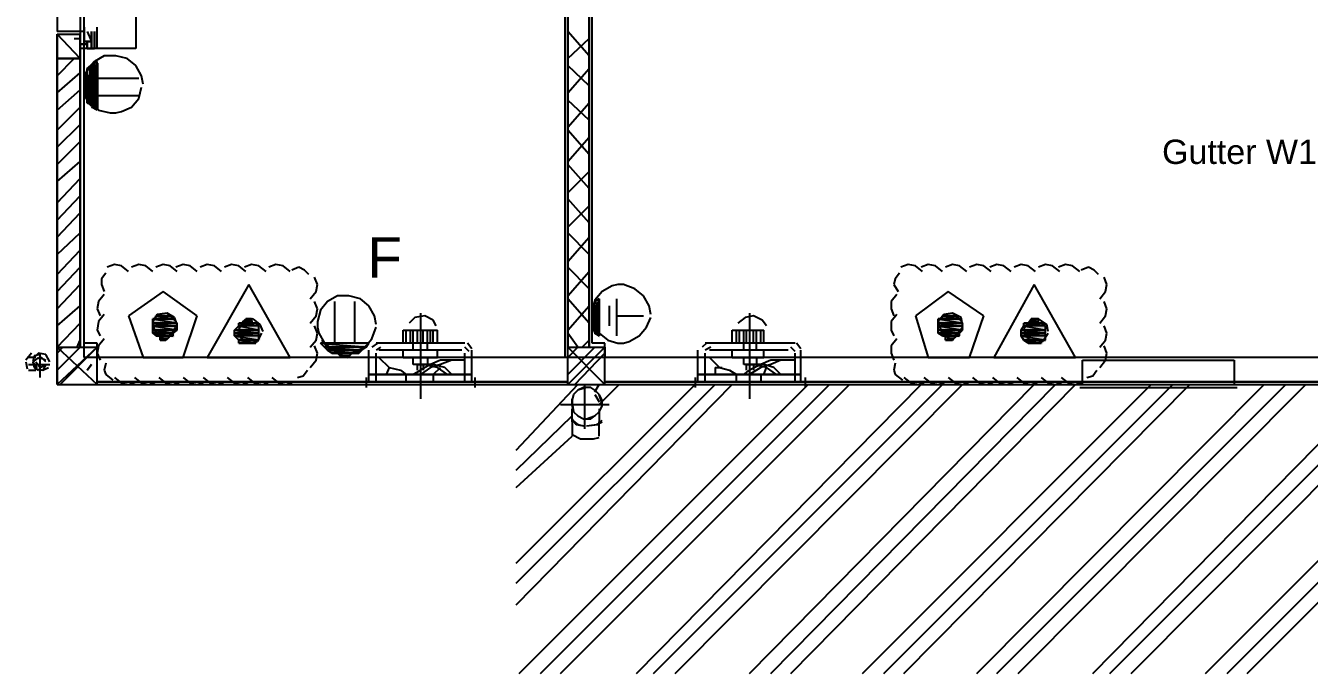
# Model space of a CAD drawing. Header units: millimetres. Extents: x 5 to 415, y 48 to 251.
# Drawn here: x 19.09 to 34.92, y 58.42 to 66.41 of the extents above; entities that cross this region are included whole.
import ezdxf

# ---------------------------------------------------------------- set-up
doc = ezdxf.new("R2010")
doc.units = ezdxf.units.MM
for name, color, linetype in [('H', 7, 'Continuous'), ('P', 7, 'Continuous'), ('T', 7, 'Continuous')]:
    doc.layers.add(name, color=color, linetype=linetype)

msp = doc.modelspace()

# ---------------------------------------------------------------- hatches: boundary and pattern name
at = {"layer": 'H', "linetype": 'Continuous'}
for points in [[(19.861, 65.881), (19.897, 65.917), (19.985, 65.917), (19.985, 65.881), (19.861, 65.881)], [(19.861, 65.793), (19.861, 65.881), (19.985, 65.881), (19.985, 65.793), (19.861, 65.793)], [(19.897, 65.917), (19.985, 65.952), (19.985, 65.917), (19.897, 65.917)], [(19.808, 65.74), (19.861, 65.793), (19.985, 65.793), (19.985, 65.74), (19.808, 65.74)], [(19.808, 65.652), (19.808, 65.74), (19.985, 65.74), (19.985, 65.652), (19.808, 65.652)], [(19.808, 65.617), (19.808, 65.652), (19.985, 65.652), (19.985, 65.617), (19.808, 65.617)], [(19.808, 65.528), (19.808, 65.617), (19.985, 65.617), (19.985, 65.528), (19.808, 65.528)], [(19.861, 65.493), (19.808, 65.528), (19.985, 65.528), (19.985, 65.493), (19.861, 65.493)], [(19.861, 65.44), (19.861, 65.493), (19.985, 65.493), (19.985, 65.44), (19.861, 65.44)], [(19.985, 65.37), (19.897, 65.405), (19.861, 65.44), (19.985, 65.405), (19.985, 65.37)], [(19.985, 65.405), (19.861, 65.44), (19.985, 65.44), (19.985, 65.405)], [(26.123, 62.988), (26.158, 63.041), (26.158, 62.988), (26.123, 62.988)], [(26.07, 62.918), (26.123, 62.988), (26.158, 62.988), (26.158, 62.918), (26.07, 62.918)], [(26.07, 62.865), (26.07, 62.918), (26.158, 62.918), (26.158, 62.865), (26.07, 62.865)], [(26.07, 62.83), (26.07, 62.865), (26.158, 62.865), (26.158, 62.83), (26.07, 62.83)], [(20.655, 62.742), (20.655, 62.777), (20.92, 62.777), (20.955, 62.742), (20.655, 62.742)], [(20.655, 62.706), (20.655, 62.742), (20.955, 62.742), (20.955, 62.706), (20.655, 62.706)], [(20.655, 62.653), (20.655, 62.706), (20.955, 62.706), (20.955, 62.653), (20.655, 62.653)], [(20.708, 62.777), (20.708, 62.83), (20.867, 62.83), (20.92, 62.777), (20.708, 62.777)], [(21.678, 62.653), (21.713, 62.706), (21.978, 62.706), (21.978, 62.653), (21.678, 62.653)], [(21.713, 62.706), (21.713, 62.742), (21.925, 62.742), (21.978, 62.706), (21.713, 62.706)], [(21.766, 62.742), (21.802, 62.777), (21.89, 62.777), (21.89, 62.742), (21.766, 62.742)], [(26.07, 62.742), (26.07, 62.83), (26.158, 62.83), (26.158, 62.742), (26.07, 62.742)], [(26.07, 62.706), (26.07, 62.742), (26.158, 62.742), (26.158, 62.706), (26.07, 62.706)], [(26.158, 62.565), (26.123, 62.618), (26.07, 62.706), (26.158, 62.618), (26.158, 62.565)], [(26.158, 62.618), (26.07, 62.706), (26.158, 62.706), (26.158, 62.618)], [(30.357, 62.742), (30.357, 62.777), (30.603, 62.777), (30.656, 62.742), (30.357, 62.742)], [(30.357, 62.706), (30.357, 62.742), (30.656, 62.742), (30.656, 62.706), (30.357, 62.706)], [(30.357, 62.653), (30.357, 62.706), (30.656, 62.706), (30.656, 62.653), (30.357, 62.653)], [(30.392, 62.777), (30.392, 62.83), (30.568, 62.83), (30.603, 62.777), (30.392, 62.777)], [(31.362, 62.653), (31.415, 62.706), (31.662, 62.706), (31.662, 62.653), (31.362, 62.653)], [(31.415, 62.706), (31.415, 62.742), (31.627, 62.742), (31.662, 62.706), (31.415, 62.706)], [(31.45, 62.742), (31.503, 62.777), (31.574, 62.777), (31.574, 62.742), (31.45, 62.742)], [(20.655, 62.618), (20.655, 62.653), (20.955, 62.653), (20.92, 62.618), (20.655, 62.618)], [(20.708, 62.565), (20.655, 62.618), (20.92, 62.618), (20.92, 62.565), (20.708, 62.565)], [(20.743, 62.53), (20.743, 62.565), (20.867, 62.565), (20.832, 62.53), (20.743, 62.53)], [(21.678, 62.618), (21.678, 62.653), (21.978, 62.653), (21.978, 62.618), (21.678, 62.618)], [(21.678, 62.565), (21.678, 62.618), (21.978, 62.618), (21.978, 62.565), (21.678, 62.565)], [(21.713, 62.53), (21.678, 62.565), (21.978, 62.565), (21.978, 62.53), (21.713, 62.53)], [(30.357, 62.618), (30.357, 62.653), (30.656, 62.653), (30.603, 62.618), (30.357, 62.618)], [(30.392, 62.565), (30.357, 62.618), (30.603, 62.618), (30.603, 62.565), (30.392, 62.565)], [(30.445, 62.53), (30.445, 62.565), (30.568, 62.565), (30.515, 62.53), (30.445, 62.53)], [(31.362, 62.618), (31.362, 62.653), (31.662, 62.653), (31.662, 62.618), (31.362, 62.618)], [(31.362, 62.565), (31.362, 62.618), (31.662, 62.618), (31.662, 62.565), (31.362, 62.565)], [(31.415, 62.53), (31.362, 62.565), (31.662, 62.565), (31.662, 62.53), (31.415, 62.53)], [(21.713, 62.477), (21.713, 62.53), (21.925, 62.53), (21.925, 62.477), (21.713, 62.477)], [(22.772, 62.442), (22.737, 62.477), (23.319, 62.477), (23.283, 62.442), (22.772, 62.442)], [(22.825, 62.406), (22.772, 62.442), (23.283, 62.442), (23.248, 62.406), (22.825, 62.406)], [(22.86, 62.353), (22.825, 62.406), (23.248, 62.406), (23.195, 62.353), (22.86, 62.353)], [(31.45, 62.477), (31.415, 62.53), (31.627, 62.53), (31.627, 62.477), (31.45, 62.477)], [(22.983, 62.318), (22.948, 62.353), (23.107, 62.353), (23.072, 62.318), (22.983, 62.318)]]:
    msp.add_hatch(color=256, dxfattribs=at).paths.add_polyline_path(points)

# ---------------------------------------------------------------- linework, layer by layer
at = {"layer": 'P'}
for points in [[(19.808, 62.318), (19.808, 101.565)], [(25.735, 71.385), (25.735, 62.318)], [(25.77, 62.442), (25.77, 71.385)], [(26.035, 71.385), (26.035, 62.442)], [(26.07, 62.495), (26.07, 71.385)], [(19.756, 71.085), (19.756, 66.305)], [(19.808, 66.305), (19.808, 71.085)], [(19.473, 71.049), (19.473, 66.34)], [(20.443, 69.85), (20.443, 66.128)], [(25.77, 66.675), (25.77, 62.442)], [(26.035, 62.442), (26.035, 66.675)], [(19.808, 66.34), (19.473, 66.34)], [(19.808, 66.393), (19.808, 66.305)], [(19.844, 66.34), (19.897, 66.216)], [(19.897, 66.34), (19.897, 66.216)], [(19.897, 66.216), (19.897, 66.34)], [(19.932, 66.34), (19.932, 66.128)], [(19.932, 66.128), (19.932, 66.34)], [(19.967, 66.128), (19.967, 66.393)], [(19.967, 66.128), (19.967, 66.34)], [(26.035, 66.04), (25.77, 66.34)], [(19.756, 66.005), (19.473, 66.305)], [(19.473, 66.305), (19.756, 66.305)], [(19.473, 66.005), (19.473, 66.305)], [(19.473, 66.305), (19.756, 66.305)], [(19.473, 66.305), (19.473, 66.005)], [(19.473, 66.305), (19.473, 61.983)], [(19.473, 62.442), (19.473, 66.305)], [(19.685, 66.252), (19.756, 66.252)], [(19.756, 66.305), (19.756, 66.005)], [(19.756, 66.305), (19.756, 66.181)], [(19.756, 66.181), (19.756, 66.305)], [(19.756, 66.005), (19.756, 66.305)], [(19.756, 66.305), (19.756, 62.442)], [(19.844, 66.181), (19.756, 66.181)], [(19.756, 66.181), (19.844, 66.181)], [(19.844, 66.181), (19.756, 66.181)], [(19.756, 66.181), (19.844, 66.181)], [(19.808, 66.305), (19.808, 66.216)], [(19.808, 66.216), (19.808, 66.305)], [(19.808, 62.495), (19.808, 66.305)], [(19.808, 66.216), (19.897, 66.216)], [(19.897, 66.216), (19.808, 66.216)], [(19.844, 66.128), (19.844, 66.216)], [(19.844, 66.216), (19.844, 66.128)], [(19.897, 66.252), (19.897, 66.128)], [(19.897, 66.128), (19.897, 66.252)], [(25.77, 66.005), (26.035, 66.252)], [(20.443, 66.128), (19.756, 66.128)], [(19.844, 66.128), (19.932, 66.128)], [(19.932, 66.128), (19.844, 66.128)], [(20.055, 66.04), (19.932, 65.969)], [(20.055, 66.04), (19.932, 65.969)], [(20.126, 66.04), (20.055, 66.04)], [(20.126, 66.04), (20.055, 66.04)], [(20.197, 66.04), (20.126, 66.04)], [(20.197, 66.04), (20.126, 66.04)], [(20.338, 66.005), (20.197, 66.04)], [(20.338, 66.005), (20.197, 66.04)], [(19.756, 66.005), (19.473, 66.005)], [(19.473, 66.005), (19.756, 66.005)], [(19.473, 65.793), (19.685, 66.005)], [(19.756, 66.005), (19.473, 66.005)], [(19.473, 66.005), (19.473, 62.442)], [(19.756, 62.442), (19.756, 66.005)], [(19.844, 65.864), (19.808, 65.723)], [(19.844, 65.864), (19.808, 65.723)], [(19.861, 65.899), (19.826, 65.828)], [(19.932, 65.969), (19.844, 65.864)], [(19.932, 65.969), (19.844, 65.864)], [(19.844, 65.881), (19.897, 65.917)], [(19.967, 65.881), (19.844, 65.881)], [(19.967, 65.881), (19.844, 65.881)], [(19.844, 65.881), (19.967, 65.793)], [(19.844, 65.881), (19.967, 65.793)], [(19.844, 65.793), (19.844, 65.881)], [(19.967, 65.987), (19.861, 65.899)], [(19.967, 65.969), (19.897, 65.917)], [(19.897, 65.917), (19.967, 65.969)], [(19.967, 65.917), (19.897, 65.917)], [(19.897, 65.917), (19.967, 65.881)], [(19.897, 65.917), (19.967, 65.881)], [(19.967, 65.37), (19.967, 65.969)], [(19.967, 65.881), (19.967, 65.917)], [(19.967, 65.793), (19.967, 65.881)], [(20.443, 65.917), (20.338, 66.005)], [(20.443, 65.917), (20.338, 66.005)], [(20.514, 65.793), (20.443, 65.917)], [(20.514, 65.793), (20.443, 65.917)], [(26.035, 65.67), (25.77, 65.917)], [(25.77, 65.581), (26.035, 65.881)], [(19.473, 65.581), (19.756, 65.828)], [(19.826, 65.828), (19.808, 65.74)], [(19.808, 65.758), (19.844, 65.793)], [(19.967, 65.758), (19.808, 65.758)], [(19.967, 65.758), (19.808, 65.758)], [(19.808, 65.758), (19.967, 65.67)], [(19.808, 65.758), (19.967, 65.67)], [(19.808, 65.67), (19.808, 65.758)], [(19.808, 65.74), (19.808, 65.652)], [(19.808, 65.723), (19.808, 65.652)], [(19.808, 65.723), (19.808, 65.652)], [(19.967, 65.793), (19.844, 65.793)], [(19.967, 65.793), (19.844, 65.793)], [(19.844, 65.793), (19.967, 65.758)], [(19.844, 65.793), (19.967, 65.758)], [(19.967, 65.758), (19.967, 65.793)], [(20.479, 65.758), (19.967, 65.758)], [(19.967, 65.67), (19.967, 65.758)], [(20.532, 65.687), (20.514, 65.793)], [(20.532, 65.687), (20.514, 65.793)], [(19.473, 65.37), (19.756, 65.617)], [(19.967, 65.67), (19.808, 65.67)], [(19.967, 65.67), (19.808, 65.67)], [(19.808, 65.67), (19.967, 65.617)], [(19.808, 65.67), (19.967, 65.617)], [(19.808, 65.617), (19.808, 65.67)], [(19.808, 65.652), (19.826, 65.581)], [(19.808, 65.652), (19.826, 65.581)], [(19.808, 65.652), (19.826, 65.564)], [(19.967, 65.617), (19.808, 65.617)], [(19.967, 65.617), (19.808, 65.617)], [(19.808, 65.617), (19.967, 65.546)], [(19.808, 65.617), (19.967, 65.546)], [(19.808, 65.546), (19.808, 65.617)], [(19.967, 65.546), (19.808, 65.546)], [(19.967, 65.546), (19.808, 65.546)], [(19.808, 65.546), (19.967, 65.493)], [(19.808, 65.546), (19.967, 65.493)], [(19.844, 65.493), (19.808, 65.546)], [(19.826, 65.581), (19.879, 65.458)], [(19.826, 65.581), (19.879, 65.458)], [(19.826, 65.564), (19.861, 65.476)], [(19.967, 65.617), (19.967, 65.67)], [(19.967, 65.546), (19.967, 65.617)], [(20.479, 65.546), (19.967, 65.546)], [(19.967, 65.493), (19.967, 65.546)], [(20.479, 65.511), (20.514, 65.652)], [(20.479, 65.511), (20.514, 65.652)], [(19.473, 65.123), (19.756, 65.405)], [(19.967, 65.493), (19.844, 65.493)], [(19.967, 65.493), (19.844, 65.493)], [(19.844, 65.493), (19.967, 65.458)], [(19.844, 65.493), (19.967, 65.458)], [(19.844, 65.458), (19.844, 65.493)], [(19.967, 65.458), (19.844, 65.458)], [(19.844, 65.458), (19.967, 65.405)], [(19.967, 65.405), (19.844, 65.458)], [(19.844, 65.458), (19.967, 65.458)], [(19.967, 65.405), (19.844, 65.458)], [(19.861, 65.476), (19.932, 65.405)], [(19.879, 65.458), (19.985, 65.37)], [(19.879, 65.458), (19.985, 65.37)], [(19.897, 65.405), (19.967, 65.405)], [(19.967, 65.37), (19.897, 65.405)], [(19.967, 65.458), (19.967, 65.493)], [(19.967, 65.458), (19.967, 65.405)], [(19.967, 65.405), (19.967, 65.37)], [(20.267, 65.352), (20.391, 65.405)], [(20.267, 65.352), (20.391, 65.405)], [(20.391, 65.405), (20.479, 65.511)], [(20.391, 65.405), (20.479, 65.511)], [(26.035, 65.246), (25.77, 65.493)], [(25.77, 65.158), (26.035, 65.458)], [(19.985, 65.37), (20.126, 65.334)], [(19.985, 65.37), (20.126, 65.334)], [(20.126, 65.334), (20.197, 65.334)], [(20.126, 65.334), (20.197, 65.334)], [(20.197, 65.334), (20.267, 65.352)], [(20.197, 65.334), (20.267, 65.352)], [(19.473, 64.911), (19.756, 65.193)], [(26.035, 64.823), (25.77, 65.123)], [(19.473, 64.699), (19.756, 64.982)], [(25.77, 64.735), (26.035, 65.035)], [(19.473, 64.488), (19.756, 64.735)], [(26.035, 64.4), (25.77, 64.699)], [(25.77, 64.347), (26.035, 64.611)], [(19.473, 64.223), (19.756, 64.523)], [(19.473, 64.012), (19.756, 64.311)], [(26.035, 63.976), (25.77, 64.276)], [(25.77, 63.923), (26.035, 64.188)], [(19.473, 63.8), (19.756, 64.1)], [(19.473, 63.588), (19.756, 63.853)], [(26.035, 63.588), (25.77, 63.853)], [(25.77, 63.5), (26.035, 63.8)], [(19.473, 63.341), (19.756, 63.641)], [(19.473, 63.13), (19.756, 63.429)], [(20.073, 63.359), (20.02, 63.288)], [(20.179, 63.465), (20.091, 63.429)], [(20.267, 63.447), (20.179, 63.465)], [(20.355, 63.377), (20.267, 63.447)], [(20.479, 63.465), (20.391, 63.429)], [(20.567, 63.447), (20.479, 63.465)], [(20.655, 63.377), (20.567, 63.447)], [(20.779, 63.465), (20.69, 63.429)], [(20.867, 63.447), (20.779, 63.465)], [(20.955, 63.377), (20.867, 63.447)], [(21.026, 63.465), (20.937, 63.429)], [(21.114, 63.447), (21.026, 63.465)], [(21.202, 63.377), (21.114, 63.447)], [(21.325, 63.465), (21.237, 63.429)], [(21.414, 63.447), (21.325, 63.465)], [(21.502, 63.377), (21.414, 63.447)], [(21.625, 63.465), (21.537, 63.429)], [(21.713, 63.447), (21.625, 63.465)], [(21.802, 63.377), (21.713, 63.447)], [(21.872, 63.465), (21.784, 63.429)], [(21.96, 63.447), (21.872, 63.465)], [(22.049, 63.377), (21.96, 63.447)], [(22.172, 63.465), (22.084, 63.429)], [(22.26, 63.447), (22.172, 63.465)], [(22.348, 63.377), (22.26, 63.447)], [(22.454, 63.429), (22.366, 63.394)], [(22.525, 63.394), (22.454, 63.429)], [(22.578, 63.341), (22.525, 63.394)], [(26.035, 63.165), (25.77, 63.429)], [(25.77, 63.077), (26.035, 63.377)], [(29.863, 63.359), (29.81, 63.288)], [(29.968, 63.465), (29.88, 63.429)], [(30.057, 63.447), (29.968, 63.465)], [(30.145, 63.377), (30.057, 63.447)], [(30.215, 63.465), (30.127, 63.429)], [(30.304, 63.447), (30.215, 63.465)], [(30.392, 63.377), (30.304, 63.447)], [(30.515, 63.465), (30.427, 63.429)], [(30.603, 63.447), (30.515, 63.465)], [(30.692, 63.377), (30.603, 63.447)], [(30.815, 63.465), (30.727, 63.429)], [(30.903, 63.447), (30.815, 63.465)], [(30.992, 63.377), (30.903, 63.447)], [(31.062, 63.465), (30.974, 63.429)], [(31.15, 63.447), (31.062, 63.465)], [(31.238, 63.377), (31.15, 63.447)], [(31.362, 63.465), (31.274, 63.429)], [(31.45, 63.447), (31.362, 63.465)], [(31.538, 63.377), (31.45, 63.447)], [(31.662, 63.465), (31.574, 63.429)], [(31.75, 63.447), (31.662, 63.465)], [(31.838, 63.377), (31.75, 63.447)], [(31.909, 63.465), (31.821, 63.429)], [(31.997, 63.447), (31.909, 63.465)], [(32.085, 63.377), (31.997, 63.447)], [(32.191, 63.429), (32.103, 63.394)], [(32.262, 63.394), (32.191, 63.429)], [(32.314, 63.341), (32.262, 63.394)], [(19.473, 62.918), (19.756, 63.218)], [(20.02, 63.288), (20.02, 63.218)], [(20.02, 63.218), (20.055, 63.13)], [(21.837, 63.218), (21.325, 62.318)], [(22.348, 62.318), (21.837, 63.218)], [(22.684, 63.218), (22.648, 63.306)], [(22.666, 63.13), (22.684, 63.218)], [(26.317, 63.2), (26.194, 63.13)], [(26.388, 63.218), (26.317, 63.2)], [(26.458, 63.218), (26.388, 63.218)], [(26.599, 63.165), (26.458, 63.218)], [(29.81, 63.288), (29.792, 63.218)], [(29.792, 63.218), (29.845, 63.13)], [(31.521, 63.218), (31.027, 62.318)], [(32.032, 62.318), (31.521, 63.218)], [(32.42, 63.218), (32.385, 63.306)], [(32.403, 63.13), (32.42, 63.218)], [(20.055, 63.094), (19.985, 63.006)], [(20.779, 63.13), (20.355, 62.83)], [(21.202, 62.83), (20.779, 63.13)], [(22.595, 63.041), (22.666, 63.13)], [(22.931, 63.077), (22.807, 63.006)], [(22.931, 63.077), (22.807, 63.006)], [(23.001, 63.077), (22.931, 63.077)], [(23.001, 63.077), (22.931, 63.077)], [(23.072, 63.077), (23.001, 63.077)], [(23.072, 63.077), (23.001, 63.077)], [(23.213, 63.041), (23.072, 63.077)], [(23.213, 63.041), (23.072, 63.077)], [(23.319, 62.953), (23.213, 63.041)], [(23.319, 62.953), (23.213, 63.041)], [(26.035, 62.742), (25.77, 63.041)], [(26.106, 63.024), (26.07, 62.883)], [(26.194, 63.13), (26.106, 63.024)], [(26.158, 63.041), (26.106, 63.006)], [(26.106, 63.006), (26.158, 63.041)], [(26.158, 63.041), (26.158, 62.583)], [(26.37, 63.041), (26.37, 62.583)], [(26.705, 63.077), (26.599, 63.165)], [(26.776, 62.953), (26.705, 63.077)], [(29.827, 63.094), (29.757, 63.006)], [(30.462, 63.13), (30.057, 62.83)], [(30.903, 62.83), (30.462, 63.13)], [(32.332, 63.041), (32.403, 63.13)], [(19.473, 62.706), (19.756, 62.953)], [(19.985, 63.006), (19.967, 62.918)], [(19.967, 62.918), (20.003, 62.83)], [(20.832, 62.865), (20.708, 62.847)], [(20.92, 62.812), (20.832, 62.865)], [(22.684, 62.918), (22.648, 63.006)], [(22.666, 62.83), (22.684, 62.918)], [(22.719, 62.9), (22.684, 62.759)], [(22.719, 62.9), (22.684, 62.759)], [(22.807, 63.006), (22.719, 62.9)], [(22.807, 63.006), (22.719, 62.9)], [(22.895, 63.006), (22.895, 62.495)], [(23.142, 63.006), (23.142, 62.495)], [(23.389, 62.83), (23.319, 62.953)], [(23.389, 62.83), (23.319, 62.953)], [(23.954, 62.865), (23.954, 61.807)], [(25.77, 62.653), (26.035, 62.953)], [(26.07, 62.918), (26.106, 63.006)], [(26.158, 62.918), (26.07, 62.918)], [(26.158, 62.918), (26.07, 62.918)], [(26.07, 62.918), (26.158, 62.865)], [(26.07, 62.918), (26.158, 62.865)], [(26.07, 62.865), (26.07, 62.918)], [(26.07, 62.883), (26.07, 62.812)], [(26.158, 62.865), (26.07, 62.865)], [(26.158, 62.865), (26.07, 62.865)], [(26.07, 62.865), (26.158, 62.83)], [(26.07, 62.865), (26.158, 62.83)], [(26.07, 62.83), (26.07, 62.865)], [(26.106, 63.006), (26.158, 62.918)], [(26.158, 63.006), (26.158, 62.918)], [(26.158, 62.918), (26.158, 63.006)], [(26.158, 62.865), (26.158, 62.918)], [(26.158, 62.83), (26.158, 62.865)], [(26.282, 62.953), (26.282, 62.706)], [(26.793, 62.847), (26.776, 62.953)], [(28.011, 62.865), (28.011, 61.807)], [(29.757, 63.006), (29.757, 62.918)], [(29.757, 62.918), (29.792, 62.83)], [(30.515, 62.865), (30.409, 62.847)], [(30.621, 62.812), (30.515, 62.865)], [(32.42, 62.918), (32.385, 63.006)], [(32.403, 62.83), (32.42, 62.918)], [(19.473, 62.442), (19.756, 62.742)], [(19.985, 62.759), (19.967, 62.653)], [(20.055, 62.847), (19.985, 62.759)], [(20.355, 62.83), (20.532, 62.318)], [(20.708, 62.847), (20.655, 62.759)], [(20.69, 62.794), (20.655, 62.794)], [(20.655, 62.794), (20.902, 62.794)], [(20.902, 62.794), (20.655, 62.794)], [(20.655, 62.794), (20.955, 62.742)], [(20.655, 62.794), (20.955, 62.742)], [(20.655, 62.742), (20.655, 62.794)], [(20.655, 62.759), (20.673, 62.636)], [(20.955, 62.742), (20.655, 62.742)], [(20.955, 62.742), (20.655, 62.742)], [(20.655, 62.742), (20.955, 62.706)], [(20.655, 62.742), (20.955, 62.706)], [(20.655, 62.706), (20.655, 62.742)], [(20.955, 62.706), (20.655, 62.706)], [(20.955, 62.706), (20.655, 62.706)], [(20.655, 62.706), (20.955, 62.706)], [(20.655, 62.706), (20.955, 62.706)], [(20.955, 62.706), (20.655, 62.706)], [(20.955, 62.706), (20.655, 62.706)], [(20.655, 62.706), (20.955, 62.653)], [(20.655, 62.706), (20.955, 62.653)], [(20.655, 62.653), (20.655, 62.706)], [(20.867, 62.83), (20.69, 62.83)], [(20.69, 62.83), (20.743, 62.83)], [(20.867, 62.83), (20.69, 62.83)], [(20.69, 62.83), (20.902, 62.794)], [(20.69, 62.83), (20.902, 62.794)], [(20.69, 62.794), (20.69, 62.83)], [(20.902, 62.794), (20.69, 62.794)], [(20.902, 62.794), (20.69, 62.794)], [(20.69, 62.794), (20.902, 62.794)], [(20.902, 62.794), (20.69, 62.794)], [(20.779, 62.83), (20.743, 62.83)], [(20.743, 62.83), (20.779, 62.83)], [(20.867, 62.83), (20.743, 62.83)], [(20.743, 62.83), (20.867, 62.83)], [(20.867, 62.83), (20.743, 62.83)], [(20.743, 62.83), (20.814, 62.83)], [(20.867, 62.83), (20.743, 62.83)], [(20.743, 62.83), (20.867, 62.83)], [(20.743, 62.83), (20.867, 62.83)], [(20.814, 62.83), (20.814, 62.83)], [(20.814, 62.83), (20.814, 62.83)], [(20.814, 62.83), (20.867, 62.83)], [(20.867, 62.83), (20.867, 62.83)], [(20.902, 62.794), (20.867, 62.83)], [(20.902, 62.794), (20.902, 62.794)], [(20.955, 62.742), (20.902, 62.794)], [(20.955, 62.724), (20.92, 62.812)], [(20.955, 62.706), (20.955, 62.742)], [(20.955, 62.706), (20.955, 62.706)], [(20.955, 62.706), (20.955, 62.706)], [(20.955, 62.653), (20.955, 62.706)], [(21.026, 62.318), (21.202, 62.83)], [(21.661, 62.653), (21.713, 62.706)], [(21.766, 62.759), (21.713, 62.671)], [(21.925, 62.742), (21.713, 62.742)], [(21.713, 62.742), (21.749, 62.742)], [(21.925, 62.742), (21.713, 62.742)], [(21.713, 62.742), (21.925, 62.742)], [(21.713, 62.742), (21.925, 62.742)], [(21.925, 62.742), (21.713, 62.742)], [(21.925, 62.742), (21.713, 62.742)], [(21.713, 62.742), (21.96, 62.706)], [(21.713, 62.742), (21.96, 62.706)], [(21.713, 62.706), (21.713, 62.742)], [(21.96, 62.706), (21.713, 62.706)], [(21.96, 62.706), (21.713, 62.706)], [(21.713, 62.706), (21.96, 62.653)], [(21.713, 62.706), (21.96, 62.653)], [(21.749, 62.742), (21.802, 62.794)], [(21.872, 62.742), (21.749, 62.742)], [(21.872, 62.742), (21.749, 62.742)], [(21.749, 62.742), (21.925, 62.742)], [(21.749, 62.742), (21.925, 62.742)], [(21.89, 62.794), (21.766, 62.759)], [(21.872, 62.794), (21.802, 62.794)], [(21.802, 62.794), (21.872, 62.794)], [(21.872, 62.794), (21.802, 62.794)], [(21.802, 62.794), (21.837, 62.794)], [(21.872, 62.794), (21.802, 62.794)], [(21.802, 62.794), (21.872, 62.742)], [(21.802, 62.794), (21.872, 62.742)], [(21.837, 62.794), (21.872, 62.794)], [(21.872, 62.742), (21.872, 62.794)], [(21.925, 62.742), (21.872, 62.742)], [(21.978, 62.724), (21.89, 62.794)], [(21.925, 62.742), (21.925, 62.742)], [(21.925, 62.742), (21.925, 62.742)], [(21.96, 62.706), (21.925, 62.742)], [(21.96, 62.653), (21.96, 62.706)], [(22.013, 62.636), (21.978, 62.724)], [(22.595, 62.742), (22.666, 62.83)], [(22.684, 62.618), (22.648, 62.706)], [(22.684, 62.759), (22.684, 62.689)], [(22.684, 62.759), (22.684, 62.689)], [(23.407, 62.724), (23.389, 62.83)], [(23.407, 62.724), (23.389, 62.83)], [(23.883, 62.812), (23.813, 62.742)], [(24.007, 62.83), (23.883, 62.812)], [(24.112, 62.777), (24.007, 62.83)], [(24.148, 62.706), (24.112, 62.777)], [(26.158, 62.83), (26.07, 62.83)], [(26.158, 62.83), (26.07, 62.83)], [(26.07, 62.83), (26.158, 62.742)], [(26.07, 62.83), (26.158, 62.742)], [(26.07, 62.742), (26.07, 62.83)], [(26.07, 62.812), (26.088, 62.742)], [(26.158, 62.742), (26.07, 62.742)], [(26.158, 62.742), (26.07, 62.742)], [(26.07, 62.742), (26.158, 62.706)], [(26.07, 62.742), (26.158, 62.706)], [(26.07, 62.706), (26.07, 62.742)], [(26.158, 62.706), (26.07, 62.706)], [(26.07, 62.706), (26.106, 62.618)], [(26.158, 62.618), (26.07, 62.706)], [(26.07, 62.706), (26.158, 62.706)], [(26.158, 62.618), (26.07, 62.706)], [(26.088, 62.742), (26.158, 62.618)], [(26.158, 62.742), (26.158, 62.83)], [(26.158, 62.706), (26.158, 62.742)], [(26.158, 62.706), (26.158, 62.618)], [(26.37, 62.83), (26.705, 62.83)], [(26.741, 62.689), (26.793, 62.812)], [(27.958, 62.812), (27.869, 62.742)], [(28.063, 62.83), (27.958, 62.812)], [(28.169, 62.777), (28.063, 62.83)], [(28.222, 62.706), (28.169, 62.777)], [(29.827, 62.847), (29.757, 62.759)], [(29.757, 62.759), (29.757, 62.653)], [(30.057, 62.83), (30.215, 62.318)], [(30.409, 62.847), (30.339, 62.759)], [(30.392, 62.794), (30.339, 62.794)], [(30.339, 62.794), (30.603, 62.794)], [(30.603, 62.794), (30.339, 62.794)], [(30.339, 62.794), (30.639, 62.742)], [(30.339, 62.794), (30.639, 62.742)], [(30.339, 62.742), (30.339, 62.794)], [(30.339, 62.759), (30.374, 62.636)], [(30.639, 62.742), (30.339, 62.742)], [(30.639, 62.742), (30.339, 62.742)], [(30.339, 62.742), (30.639, 62.706)], [(30.339, 62.742), (30.639, 62.706)], [(30.339, 62.706), (30.339, 62.742)], [(30.639, 62.706), (30.339, 62.706)], [(30.639, 62.706), (30.339, 62.706)], [(30.339, 62.706), (30.639, 62.706)], [(30.339, 62.706), (30.639, 62.706)], [(30.639, 62.706), (30.339, 62.706)], [(30.639, 62.706), (30.339, 62.706)], [(30.339, 62.706), (30.639, 62.653)], [(30.339, 62.706), (30.639, 62.653)], [(30.339, 62.653), (30.339, 62.706)], [(30.551, 62.83), (30.392, 62.83)], [(30.392, 62.83), (30.427, 62.83)], [(30.551, 62.83), (30.392, 62.83)], [(30.392, 62.83), (30.603, 62.794)], [(30.392, 62.83), (30.603, 62.794)], [(30.392, 62.794), (30.392, 62.83)], [(30.603, 62.794), (30.392, 62.794)], [(30.603, 62.794), (30.392, 62.794)], [(30.392, 62.794), (30.603, 62.794)], [(30.603, 62.794), (30.392, 62.794)], [(30.462, 62.83), (30.427, 62.83)], [(30.427, 62.83), (30.462, 62.83)], [(30.551, 62.83), (30.427, 62.83)], [(30.427, 62.83), (30.551, 62.83)], [(30.551, 62.83), (30.427, 62.83)], [(30.427, 62.83), (30.515, 62.83)], [(30.551, 62.83), (30.427, 62.83)], [(30.427, 62.83), (30.551, 62.83)], [(30.427, 62.83), (30.551, 62.83)], [(30.515, 62.83), (30.515, 62.83)], [(30.515, 62.83), (30.515, 62.83)], [(30.515, 62.83), (30.551, 62.83)], [(30.551, 62.83), (30.551, 62.83)], [(30.603, 62.794), (30.551, 62.83)], [(30.603, 62.794), (30.603, 62.794)], [(30.639, 62.742), (30.603, 62.794)], [(30.639, 62.724), (30.621, 62.812)], [(30.639, 62.706), (30.639, 62.742)], [(30.639, 62.706), (30.639, 62.706)], [(30.639, 62.706), (30.639, 62.706)], [(30.639, 62.653), (30.639, 62.706)], [(30.727, 62.318), (30.903, 62.83)], [(31.362, 62.653), (31.397, 62.706)], [(31.468, 62.759), (31.397, 62.671)], [(31.609, 62.742), (31.397, 62.742)], [(31.397, 62.742), (31.45, 62.742)], [(31.609, 62.742), (31.397, 62.742)], [(31.397, 62.742), (31.662, 62.706)], [(31.397, 62.742), (31.662, 62.706)], [(31.397, 62.706), (31.397, 62.742)], [(31.662, 62.706), (31.397, 62.706)], [(31.662, 62.706), (31.397, 62.706)], [(31.397, 62.706), (31.662, 62.653)], [(31.397, 62.706), (31.662, 62.653)], [(31.45, 62.742), (31.485, 62.794)], [(31.574, 62.742), (31.45, 62.742)], [(31.609, 62.742), (31.45, 62.742)], [(31.45, 62.742), (31.609, 62.742)], [(31.609, 62.742), (31.45, 62.742)], [(31.45, 62.742), (31.574, 62.742)], [(31.609, 62.742), (31.45, 62.742)], [(31.45, 62.742), (31.609, 62.742)], [(31.45, 62.742), (31.609, 62.742)], [(31.574, 62.794), (31.468, 62.759)], [(31.574, 62.794), (31.485, 62.794)], [(31.485, 62.794), (31.574, 62.794)], [(31.574, 62.794), (31.485, 62.794)], [(31.485, 62.794), (31.521, 62.794)], [(31.574, 62.794), (31.485, 62.794)], [(31.485, 62.794), (31.574, 62.742)], [(31.485, 62.794), (31.574, 62.742)], [(31.521, 62.794), (31.574, 62.794)], [(31.679, 62.724), (31.574, 62.794)], [(31.574, 62.742), (31.574, 62.794)], [(31.574, 62.742), (31.609, 62.742)], [(31.609, 62.742), (31.609, 62.742)], [(31.662, 62.706), (31.609, 62.742)], [(31.662, 62.653), (31.662, 62.706)], [(31.697, 62.636), (31.679, 62.724)], [(32.332, 62.742), (32.403, 62.83)], [(32.42, 62.618), (32.385, 62.706)], [(19.967, 62.653), (20.003, 62.583)], [(20.055, 62.548), (19.985, 62.459)], [(20.955, 62.653), (20.655, 62.653)], [(20.955, 62.653), (20.655, 62.653)], [(20.655, 62.653), (20.955, 62.653)], [(20.655, 62.653), (20.955, 62.653)], [(20.955, 62.653), (20.655, 62.653)], [(20.955, 62.653), (20.655, 62.653)], [(20.655, 62.653), (20.902, 62.618)], [(20.655, 62.653), (20.902, 62.618)], [(20.655, 62.618), (20.655, 62.653)], [(20.902, 62.618), (20.655, 62.618)], [(20.902, 62.618), (20.655, 62.618)], [(20.655, 62.618), (20.902, 62.583)], [(20.655, 62.618), (20.902, 62.583)], [(20.69, 62.583), (20.655, 62.618)], [(20.673, 62.636), (20.761, 62.583)], [(20.902, 62.583), (20.69, 62.583)], [(20.867, 62.583), (20.69, 62.583)], [(20.69, 62.583), (20.867, 62.583)], [(20.867, 62.583), (20.69, 62.583)], [(20.69, 62.583), (20.902, 62.583)], [(20.867, 62.583), (20.69, 62.583)], [(20.69, 62.583), (20.867, 62.583)], [(20.69, 62.583), (20.867, 62.583)], [(20.743, 62.583), (20.69, 62.583)], [(20.867, 62.583), (20.743, 62.583)], [(20.867, 62.583), (20.743, 62.583)], [(20.743, 62.583), (20.814, 62.53)], [(20.743, 62.583), (20.814, 62.53)], [(20.743, 62.53), (20.743, 62.583)], [(20.761, 62.583), (20.884, 62.6)], [(20.814, 62.53), (20.867, 62.583)], [(20.902, 62.583), (20.867, 62.583)], [(20.867, 62.583), (20.867, 62.583)], [(20.884, 62.6), (20.937, 62.689)], [(20.902, 62.618), (20.955, 62.653)], [(20.902, 62.583), (20.902, 62.618)], [(20.955, 62.653), (20.955, 62.653)], [(20.955, 62.653), (20.955, 62.653)], [(21.96, 62.653), (21.661, 62.653)], [(21.96, 62.653), (21.661, 62.653)], [(21.661, 62.653), (21.96, 62.653)], [(21.661, 62.653), (21.96, 62.653)], [(21.96, 62.653), (21.661, 62.653)], [(21.96, 62.653), (21.661, 62.653)], [(21.661, 62.653), (21.96, 62.618)], [(21.661, 62.653), (21.96, 62.618)], [(21.661, 62.618), (21.661, 62.653)], [(21.96, 62.618), (21.661, 62.618)], [(21.96, 62.618), (21.661, 62.618)], [(21.661, 62.618), (21.96, 62.618)], [(21.661, 62.618), (21.96, 62.618)], [(21.96, 62.618), (21.661, 62.618)], [(21.96, 62.618), (21.661, 62.618)], [(21.661, 62.618), (21.96, 62.583)], [(21.661, 62.618), (21.96, 62.583)], [(21.661, 62.583), (21.661, 62.618)], [(21.96, 62.583), (21.661, 62.583)], [(21.96, 62.583), (21.661, 62.583)], [(21.661, 62.583), (21.96, 62.53)], [(21.661, 62.583), (21.96, 62.53)], [(21.713, 62.53), (21.661, 62.583)], [(21.713, 62.671), (21.731, 62.565)], [(21.731, 62.565), (21.819, 62.495)], [(21.943, 62.512), (21.996, 62.618)], [(21.96, 62.653), (21.96, 62.653)], [(21.96, 62.653), (21.96, 62.653)], [(21.96, 62.618), (21.96, 62.653)], [(21.96, 62.618), (21.96, 62.618)], [(21.96, 62.618), (21.96, 62.618)], [(21.96, 62.583), (21.96, 62.618)], [(21.96, 62.53), (21.96, 62.583)], [(22.666, 62.53), (22.684, 62.618)], [(22.684, 62.689), (22.701, 62.618)], [(22.684, 62.689), (22.701, 62.618)], [(22.701, 62.618), (22.772, 62.495)], [(22.701, 62.618), (22.772, 62.495)], [(23.266, 62.442), (23.354, 62.548)], [(23.266, 62.442), (23.354, 62.548)], [(23.354, 62.548), (23.407, 62.689)], [(23.354, 62.548), (23.407, 62.689)], [(23.742, 62.495), (23.742, 62.653)], [(23.742, 62.653), (24.165, 62.653)], [(23.777, 62.495), (23.777, 62.653)], [(23.83, 62.495), (23.83, 62.653)], [(23.865, 62.495), (23.865, 62.653)], [(23.918, 62.495), (23.918, 62.653)], [(23.989, 62.495), (23.989, 62.653)], [(24.042, 62.495), (24.042, 62.653)], [(24.077, 62.495), (24.077, 62.653)], [(24.112, 62.495), (24.112, 62.653)], [(24.165, 62.495), (24.165, 62.653)], [(25.894, 62.442), (25.77, 62.618)], [(26.106, 62.618), (26.158, 62.618)], [(26.106, 62.618), (26.158, 62.583)], [(26.158, 62.583), (26.106, 62.618)], [(26.158, 62.618), (26.264, 62.53)], [(26.529, 62.512), (26.652, 62.583)], [(26.652, 62.583), (26.741, 62.689)], [(27.799, 62.495), (27.799, 62.653)], [(27.799, 62.653), (28.187, 62.653)], [(27.852, 62.495), (27.852, 62.653)], [(27.887, 62.495), (27.887, 62.653)], [(27.94, 62.495), (27.94, 62.653)], [(27.975, 62.495), (27.975, 62.653)], [(28.063, 62.495), (28.063, 62.653)], [(28.099, 62.495), (28.099, 62.653)], [(28.152, 62.495), (28.152, 62.653)], [(28.187, 62.495), (28.187, 62.653)], [(28.187, 62.495), (28.187, 62.653)], [(29.757, 62.653), (29.792, 62.583)], [(29.827, 62.548), (29.757, 62.459)], [(30.639, 62.653), (30.339, 62.653)], [(30.639, 62.653), (30.339, 62.653)], [(30.339, 62.653), (30.639, 62.653)], [(30.339, 62.653), (30.639, 62.653)], [(30.639, 62.653), (30.339, 62.653)], [(30.639, 62.653), (30.339, 62.653)], [(30.339, 62.653), (30.603, 62.618)], [(30.339, 62.653), (30.603, 62.618)], [(30.339, 62.618), (30.339, 62.653)], [(30.603, 62.618), (30.339, 62.618)], [(30.603, 62.618), (30.339, 62.618)], [(30.339, 62.618), (30.603, 62.583)], [(30.339, 62.618), (30.603, 62.583)], [(30.392, 62.583), (30.339, 62.618)], [(30.374, 62.636), (30.462, 62.583)], [(30.603, 62.583), (30.392, 62.583)], [(30.551, 62.583), (30.392, 62.583)], [(30.392, 62.583), (30.551, 62.583)], [(30.551, 62.583), (30.392, 62.583)], [(30.392, 62.583), (30.603, 62.583)], [(30.551, 62.583), (30.392, 62.583)], [(30.392, 62.583), (30.551, 62.583)], [(30.392, 62.583), (30.551, 62.583)], [(30.427, 62.583), (30.392, 62.583)], [(30.551, 62.583), (30.427, 62.583)], [(30.551, 62.583), (30.427, 62.583)], [(30.427, 62.583), (30.515, 62.53)], [(30.427, 62.583), (30.515, 62.53)], [(30.427, 62.53), (30.427, 62.583)], [(30.462, 62.583), (30.568, 62.6)], [(30.515, 62.53), (30.551, 62.583)], [(30.603, 62.583), (30.551, 62.583)], [(30.551, 62.583), (30.551, 62.583)], [(30.568, 62.6), (30.639, 62.689)], [(30.603, 62.618), (30.639, 62.653)], [(30.603, 62.583), (30.603, 62.618)], [(30.639, 62.653), (30.639, 62.653)], [(30.639, 62.653), (30.639, 62.653)], [(31.662, 62.653), (31.362, 62.653)], [(31.662, 62.653), (31.362, 62.653)], [(31.362, 62.653), (31.662, 62.653)], [(31.362, 62.653), (31.662, 62.653)], [(31.662, 62.653), (31.362, 62.653)], [(31.662, 62.653), (31.362, 62.653)], [(31.362, 62.653), (31.662, 62.618)], [(31.362, 62.653), (31.662, 62.618)], [(31.362, 62.618), (31.362, 62.653)], [(31.662, 62.618), (31.362, 62.618)], [(31.662, 62.618), (31.362, 62.618)], [(31.362, 62.618), (31.662, 62.618)], [(31.362, 62.618), (31.662, 62.618)], [(31.662, 62.618), (31.362, 62.618)], [(31.662, 62.618), (31.362, 62.618)], [(31.362, 62.618), (31.662, 62.583)], [(31.362, 62.618), (31.662, 62.583)], [(31.362, 62.583), (31.362, 62.618)], [(31.662, 62.583), (31.362, 62.583)], [(31.662, 62.583), (31.362, 62.583)], [(31.362, 62.583), (31.662, 62.53)], [(31.362, 62.583), (31.662, 62.53)], [(31.397, 62.53), (31.362, 62.583)], [(31.397, 62.671), (31.433, 62.565)], [(31.433, 62.565), (31.521, 62.495)], [(31.627, 62.512), (31.697, 62.618)], [(31.662, 62.653), (31.662, 62.653)], [(31.662, 62.653), (31.662, 62.653)], [(31.662, 62.618), (31.662, 62.653)], [(31.662, 62.618), (31.662, 62.618)], [(31.662, 62.618), (31.662, 62.618)], [(31.662, 62.583), (31.662, 62.618)], [(31.662, 62.53), (31.662, 62.583)], [(32.403, 62.53), (32.42, 62.618)], [(19.473, 62.371), (19.544, 62.442)], [(19.473, 62.159), (19.756, 62.442)], [(19.473, 62.442), (19.808, 62.442)], [(19.473, 61.983), (19.473, 62.442)], [(19.967, 62.442), (19.473, 61.983)], [(19.473, 62.442), (19.967, 61.983)], [(19.509, 61.983), (19.967, 62.442)], [(19.72, 62.442), (19.756, 62.53)], [(19.967, 62.495), (19.808, 62.495)], [(19.808, 62.442), (19.967, 62.442)], [(19.808, 62.442), (19.967, 62.442)], [(19.967, 62.318), (19.967, 62.495)], [(19.985, 62.459), (19.967, 62.371)], [(19.967, 62.442), (19.967, 62.318)], [(19.967, 62.442), (19.967, 62.318)], [(20.814, 62.53), (20.743, 62.53)], [(20.814, 62.53), (20.743, 62.53)], [(20.743, 62.53), (20.779, 62.53)], [(20.743, 62.53), (20.814, 62.53)], [(20.814, 62.53), (20.743, 62.53)], [(20.779, 62.53), (20.814, 62.53)], [(20.814, 62.53), (20.814, 62.53)], [(21.96, 62.53), (21.713, 62.53)], [(21.925, 62.53), (21.713, 62.53)], [(21.713, 62.53), (21.925, 62.53)], [(21.925, 62.53), (21.713, 62.53)], [(21.713, 62.53), (21.96, 62.53)], [(21.925, 62.53), (21.713, 62.53)], [(21.713, 62.53), (21.925, 62.495)], [(21.713, 62.53), (21.925, 62.495)], [(21.713, 62.495), (21.713, 62.53)], [(21.925, 62.495), (21.713, 62.495)], [(21.925, 62.495), (21.713, 62.495)], [(21.713, 62.495), (21.872, 62.495)], [(21.713, 62.495), (21.872, 62.495)], [(21.749, 62.495), (21.713, 62.495)], [(21.872, 62.495), (21.749, 62.495)], [(21.872, 62.495), (21.749, 62.495)], [(21.749, 62.495), (21.802, 62.495)], [(21.749, 62.495), (21.872, 62.495)], [(21.872, 62.495), (21.749, 62.495)], [(21.802, 62.495), (21.872, 62.495)], [(21.837, 62.495), (21.802, 62.495)], [(21.802, 62.495), (21.837, 62.495)], [(21.819, 62.495), (21.943, 62.512)], [(21.837, 62.495), (21.872, 62.495)], [(21.872, 62.495), (21.837, 62.495)], [(21.872, 62.495), (21.925, 62.495)], [(21.872, 62.495), (21.872, 62.495)], [(21.96, 62.53), (21.925, 62.53)], [(21.925, 62.495), (21.925, 62.53)], [(22.595, 62.442), (22.666, 62.53)], [(22.684, 62.371), (22.648, 62.459)], [(23.319, 62.495), (22.719, 62.495)], [(22.719, 62.495), (23.283, 62.442)], [(22.719, 62.495), (23.283, 62.442)], [(22.772, 62.442), (22.719, 62.495)], [(23.319, 62.495), (22.719, 62.495)], [(22.737, 62.53), (22.825, 62.424)], [(22.772, 62.495), (22.878, 62.406)], [(22.772, 62.495), (22.878, 62.406)], [(23.283, 62.442), (22.772, 62.442)], [(23.283, 62.442), (22.772, 62.442)], [(22.772, 62.442), (23.23, 62.406)], [(22.772, 62.442), (23.23, 62.406)], [(22.807, 62.406), (22.772, 62.442)], [(23.23, 62.406), (22.807, 62.406)], [(23.23, 62.406), (22.807, 62.406)], [(22.807, 62.406), (23.195, 62.371)], [(22.807, 62.406), (23.195, 62.371)], [(22.86, 62.371), (22.807, 62.406)], [(22.825, 62.424), (22.913, 62.389)], [(22.878, 62.406), (23.001, 62.371)], [(22.878, 62.406), (23.001, 62.371)], [(22.913, 62.389), (23.001, 62.371)], [(23.072, 62.371), (23.142, 62.389)], [(23.072, 62.371), (23.142, 62.389)], [(23.089, 62.371), (23.178, 62.389)], [(23.142, 62.389), (23.266, 62.442)], [(23.142, 62.389), (23.266, 62.442)], [(23.178, 62.389), (23.248, 62.424)], [(23.195, 62.371), (23.23, 62.406)], [(23.23, 62.406), (23.283, 62.442)], [(23.248, 62.424), (23.319, 62.495)], [(23.283, 62.442), (23.319, 62.495)], [(23.319, 62.018), (23.319, 62.406)], [(23.424, 62.495), (23.354, 62.442)], [(24.5, 62.495), (23.407, 62.495)], [(23.46, 62.442), (23.407, 62.406)], [(24.465, 62.406), (23.442, 62.406)], [(23.742, 62.318), (23.742, 62.406)], [(23.865, 62.406), (23.865, 62.495)], [(24.042, 62.406), (24.042, 62.495)], [(24.165, 62.318), (24.165, 62.406)], [(24.553, 62.389), (24.5, 62.442)], [(24.589, 62.424), (24.536, 62.495)], [(24.589, 62.018), (24.589, 62.406)], [(25.77, 62.318), (25.894, 62.442)], [(25.77, 62.107), (26.106, 62.442)], [(25.77, 62.442), (26.07, 62.442)], [(25.77, 61.983), (25.77, 62.442)], [(26.229, 62.442), (25.77, 61.983)], [(25.77, 62.442), (26.229, 61.983)], [(25.947, 62.442), (26.035, 62.53)], [(26.229, 62.495), (26.07, 62.495)], [(26.07, 62.442), (26.229, 62.442)], [(26.07, 62.442), (26.229, 62.442)], [(26.229, 62.318), (26.229, 62.495)], [(26.229, 62.442), (26.229, 62.318)], [(26.229, 62.442), (26.229, 62.318)], [(26.264, 62.53), (26.388, 62.495)], [(26.388, 62.495), (26.458, 62.495)], [(26.458, 62.495), (26.529, 62.512)], [(27.376, 62.018), (27.376, 62.406)], [(27.481, 62.495), (27.428, 62.442)], [(28.575, 62.495), (27.464, 62.495)], [(27.534, 62.442), (27.464, 62.406)], [(28.487, 62.406), (27.517, 62.406)], [(27.799, 62.318), (27.799, 62.406)], [(27.94, 62.406), (27.94, 62.495)], [(28.099, 62.406), (28.099, 62.495)], [(28.187, 62.318), (28.187, 62.406)], [(28.575, 62.389), (28.522, 62.442)], [(28.646, 62.424), (28.593, 62.495)], [(28.646, 62.018), (28.646, 62.406)], [(29.757, 62.459), (29.757, 62.371)], [(30.515, 62.53), (30.427, 62.53)], [(30.515, 62.53), (30.427, 62.53)], [(30.427, 62.53), (30.462, 62.53)], [(30.427, 62.53), (30.515, 62.53)], [(30.515, 62.53), (30.427, 62.53)], [(30.462, 62.53), (30.515, 62.53)], [(30.515, 62.53), (30.515, 62.53)], [(31.662, 62.53), (31.397, 62.53)], [(31.609, 62.53), (31.397, 62.53)], [(31.397, 62.53), (31.609, 62.53)], [(31.609, 62.53), (31.397, 62.53)], [(31.397, 62.53), (31.662, 62.53)], [(31.609, 62.53), (31.397, 62.53)], [(31.397, 62.53), (31.609, 62.495)], [(31.397, 62.53), (31.609, 62.495)], [(31.45, 62.495), (31.397, 62.53)], [(31.609, 62.495), (31.45, 62.495)], [(31.574, 62.495), (31.45, 62.495)], [(31.45, 62.495), (31.574, 62.495)], [(31.574, 62.495), (31.45, 62.495)], [(31.45, 62.495), (31.609, 62.495)], [(31.574, 62.495), (31.45, 62.495)], [(31.45, 62.495), (31.574, 62.495)], [(31.45, 62.495), (31.574, 62.495)], [(31.485, 62.495), (31.45, 62.495)], [(31.574, 62.495), (31.485, 62.495)], [(31.521, 62.495), (31.485, 62.495)], [(31.485, 62.495), (31.521, 62.495)], [(31.521, 62.495), (31.627, 62.512)], [(31.521, 62.495), (31.574, 62.495)], [(31.574, 62.495), (31.521, 62.495)], [(31.609, 62.495), (31.574, 62.495)], [(31.574, 62.495), (31.574, 62.495)], [(31.662, 62.53), (31.609, 62.53)], [(31.609, 62.495), (31.609, 62.53)], [(32.332, 62.442), (32.403, 62.53)], [(32.42, 62.371), (32.385, 62.459)], [(19.156, 62.371), (19.085, 62.283)], [(19.085, 62.265), (19.103, 62.177)], [(19.209, 62.318), (19.121, 62.318)], [(19.121, 62.23), (19.385, 62.23)], [(19.191, 62.336), (19.173, 62.265)], [(19.244, 62.318), (19.173, 62.265)], [(19.173, 62.265), (19.209, 62.177)], [(19.173, 62.265), (19.226, 62.195)], [(19.173, 62.265), (19.191, 62.195)], [(19.244, 62.371), (19.191, 62.318)], [(19.262, 62.353), (19.191, 62.336)], [(19.209, 62.265), (19.262, 62.195)], [(19.279, 62.318), (19.226, 62.301)], [(19.332, 62.353), (19.244, 62.371)], [(19.262, 62.071), (19.262, 62.371)], [(19.262, 62.318), (19.332, 62.283)], [(19.262, 62.195), (19.332, 62.23)], [(19.332, 62.265), (19.279, 62.318)], [(19.332, 62.23), (19.297, 62.159)], [(19.385, 62.265), (19.332, 62.353)], [(38.858, 62.318), (19.808, 62.318)], [(19.897, 62.23), (19.844, 62.159)], [(19.844, 62.159), (19.897, 62.23)], [(19.967, 62.371), (20.003, 62.283)], [(25.77, 62.318), (19.967, 62.318)], [(19.967, 61.983), (19.967, 62.318)], [(20.073, 62.248), (20.055, 62.159)], [(20.532, 62.318), (21.026, 62.318)], [(21.325, 62.318), (22.348, 62.318)], [(22.595, 62.195), (22.666, 62.283)], [(22.666, 62.283), (22.684, 62.371)], [(23.195, 62.371), (22.86, 62.371)], [(23.195, 62.371), (22.86, 62.371)], [(22.86, 62.371), (23.107, 62.371)], [(22.86, 62.371), (23.107, 62.371)], [(22.931, 62.371), (22.86, 62.371)], [(23.107, 62.371), (22.931, 62.371)], [(23.107, 62.371), (22.931, 62.371)], [(22.931, 62.371), (23.054, 62.318)], [(22.931, 62.371), (23.054, 62.318)], [(22.983, 62.318), (22.931, 62.371)], [(23.054, 62.318), (22.983, 62.318)], [(23.001, 62.371), (23.072, 62.371)], [(23.001, 62.371), (23.072, 62.371)], [(23.001, 62.371), (23.089, 62.371)], [(23.054, 62.318), (23.107, 62.371)], [(23.107, 62.371), (23.195, 62.371)], [(23.407, 62.018), (23.407, 62.371)], [(23.442, 62.318), (23.566, 62.195)], [(23.442, 62.318), (23.566, 62.195)], [(23.742, 62.318), (24.165, 62.318)], [(23.777, 62.318), (24.112, 62.318)], [(24.112, 62.318), (23.777, 62.318)], [(23.865, 62.23), (23.865, 62.318)], [(23.865, 62.318), (24.042, 62.318)], [(24.042, 62.23), (23.865, 62.23)], [(23.918, 62.159), (23.918, 62.23)], [(23.918, 62.23), (23.989, 62.23)], [(24.077, 62.23), (23.954, 62.159)], [(24.112, 62.23), (23.989, 62.23)], [(24.165, 62.195), (23.989, 62.23)], [(23.989, 62.23), (23.989, 62.159)], [(24.042, 62.318), (24.042, 62.23)], [(24.201, 62.283), (24.077, 62.23)], [(24.201, 62.23), (24.077, 62.195)], [(24.253, 62.195), (24.112, 62.23)], [(24.342, 62.283), (24.201, 62.23)], [(24.342, 62.283), (24.201, 62.283)], [(24.5, 62.283), (24.342, 62.283)], [(24.5, 62.283), (24.342, 62.283)], [(24.5, 62.018), (24.5, 62.371)], [(25.859, 61.983), (26.229, 62.371)], [(36.407, 62.318), (26.229, 62.318)], [(26.229, 61.983), (26.229, 62.318)], [(27.464, 62.018), (27.464, 62.371)], [(27.517, 62.318), (27.64, 62.195)], [(27.517, 62.318), (27.64, 62.195)], [(27.799, 62.318), (28.187, 62.318)], [(27.852, 62.318), (28.187, 62.318)], [(28.187, 62.318), (27.852, 62.318)], [(27.94, 62.23), (27.94, 62.318)], [(27.94, 62.318), (28.099, 62.318)], [(28.099, 62.23), (27.94, 62.23)], [(27.975, 62.159), (27.975, 62.23)], [(27.975, 62.23), (28.063, 62.23)], [(28.152, 62.23), (28.011, 62.159)], [(28.187, 62.23), (28.063, 62.23)], [(28.222, 62.195), (28.063, 62.23)], [(28.063, 62.23), (28.063, 62.159)], [(28.099, 62.318), (28.099, 62.23)], [(28.275, 62.283), (28.152, 62.23)], [(28.275, 62.23), (28.152, 62.195)], [(28.31, 62.195), (28.187, 62.23)], [(28.399, 62.283), (28.275, 62.23)], [(28.399, 62.283), (28.275, 62.283)], [(28.575, 62.283), (28.399, 62.283)], [(28.575, 62.283), (28.399, 62.283)], [(28.575, 62.018), (28.575, 62.371)], [(29.757, 62.371), (29.792, 62.283)], [(29.81, 62.248), (29.792, 62.159)], [(30.215, 62.318), (30.727, 62.318)], [(31.027, 62.318), (32.032, 62.318)], [(32.12, 61.983), (32.12, 62.283)], [(32.12, 62.283), (33.99, 62.283)], [(32.332, 62.195), (32.403, 62.283)], [(32.403, 62.283), (32.42, 62.371)], [(33.99, 62.283), (33.99, 61.983)], [(19.121, 62.159), (19.209, 62.159)], [(19.191, 62.195), (19.244, 62.159)], [(19.209, 62.177), (19.297, 62.159)], [(19.297, 62.159), (19.368, 62.195)], [(20.055, 62.159), (20.073, 62.107)], [(20.073, 62.107), (20.161, 62.036)], [(20.179, 62.071), (20.267, 62.001)], [(20.426, 62.071), (20.514, 62.001)], [(20.726, 62.071), (20.814, 62.001)], [(21.026, 62.071), (21.114, 62.001)], [(21.273, 62.071), (21.361, 62.001)], [(21.572, 62.071), (21.661, 62.001)], [(21.819, 62.071), (21.908, 62.001)], [(22.119, 62.071), (22.207, 62.001)], [(22.437, 62.071), (22.507, 62.089)], [(22.507, 62.089), (22.56, 62.159)], [(23.283, 62.071), (23.283, 61.948)], [(23.319, 62.107), (24.589, 62.107)], [(24.589, 62.107), (23.319, 62.107)], [(23.566, 62.195), (23.53, 62.107)], [(23.566, 62.195), (23.707, 62.159)], [(23.566, 62.195), (23.707, 62.159)], [(23.707, 62.159), (23.777, 62.107)], [(23.707, 62.159), (23.777, 62.107)], [(23.777, 62.107), (23.865, 62.107)], [(23.777, 62.018), (23.777, 62.107)], [(23.777, 62.107), (24.112, 62.107)], [(23.865, 62.107), (23.954, 62.159)], [(24.077, 62.195), (23.954, 62.107)], [(24.112, 62.107), (24.201, 62.195)], [(24.112, 62.107), (24.112, 62.018)], [(24.289, 62.107), (24.165, 62.195)], [(24.342, 62.107), (24.253, 62.195)], [(24.624, 62.071), (24.624, 61.948)], [(27.34, 62.071), (27.34, 61.948)], [(27.376, 62.107), (28.646, 62.107)], [(28.646, 62.107), (27.376, 62.107)], [(27.587, 62.195), (27.675, 62.195)], [(27.587, 62.195), (27.587, 62.107)], [(27.64, 62.195), (27.764, 62.159)], [(27.64, 62.195), (27.764, 62.159)], [(27.764, 62.159), (27.852, 62.107)], [(27.764, 62.159), (27.852, 62.107)], [(27.852, 62.107), (27.94, 62.107)], [(27.852, 62.018), (27.852, 62.107)], [(27.852, 62.107), (28.152, 62.107)], [(27.94, 62.107), (28.011, 62.159)], [(28.152, 62.195), (28.011, 62.107)], [(28.152, 62.107), (28.152, 62.018)], [(28.187, 62.107), (28.222, 62.195)], [(28.346, 62.107), (28.222, 62.195)], [(28.399, 62.107), (28.31, 62.195)], [(28.698, 62.071), (28.698, 61.948)], [(29.792, 62.159), (29.81, 62.107)], [(29.81, 62.107), (29.898, 62.036)], [(29.916, 62.071), (30.004, 62.001)], [(30.163, 62.071), (30.251, 62.001)], [(30.462, 62.071), (30.551, 62.001)], [(30.762, 62.071), (30.85, 62.001)], [(31.009, 62.071), (31.097, 62.001)], [(31.309, 62.071), (31.397, 62.001)], [(31.609, 62.071), (31.697, 62.001)], [(31.856, 62.071), (31.944, 62.001)], [(32.173, 62.071), (32.244, 62.089)], [(32.244, 62.089), (32.297, 62.159)], [(19.473, 61.983), (36.407, 61.983)], [(19.473, 61.983), (19.967, 61.983)], [(25.77, 62.018), (19.967, 62.018)], [(19.967, 62.018), (25.77, 62.018)], [(20.267, 62.001), (20.355, 61.983)], [(20.355, 61.983), (20.443, 62.018)], [(20.514, 62.001), (20.602, 61.983)], [(20.602, 61.983), (20.69, 62.018)], [(20.814, 62.001), (20.902, 61.983)], [(20.902, 61.983), (20.99, 62.018)], [(21.114, 62.001), (21.202, 61.983)], [(21.202, 61.983), (21.29, 62.018)], [(21.361, 62.001), (21.449, 61.983)], [(21.449, 61.983), (21.537, 62.018)], [(21.661, 62.001), (21.749, 61.983)], [(21.749, 61.983), (21.837, 62.018)], [(21.908, 62.001), (22.013, 61.983)], [(22.013, 61.983), (22.084, 62.018)], [(22.207, 62.001), (22.296, 61.983)], [(22.296, 61.983), (22.384, 62.018)], [(23.23, 62.018), (24.677, 62.018)], [(23.23, 61.983), (24.677, 61.983)], [(24.112, 62.018), (23.777, 62.018)], [(25.135, 59.531), (27.587, 61.983)], [(25.135, 59.267), (27.799, 61.983)], [(25.135, 61.172), (25.894, 61.983)], [(25.135, 59.778), (27.34, 61.983)], [(25.171, 58.42), (28.734, 61.983)], [(25.435, 58.42), (28.998, 61.983)], [(25.682, 58.42), (29.245, 61.983)], [(25.77, 61.983), (26.229, 61.983)], [(25.894, 61.913), (25.841, 61.86)], [(25.894, 61.913), (25.841, 61.86)], [(25.964, 61.948), (25.894, 61.913)], [(26, 61.948), (25.894, 61.913)], [(26.053, 61.948), (25.964, 61.948)], [(25.982, 61.436), (25.982, 61.983)], [(26.106, 61.913), (26.053, 61.948)], [(26.106, 61.913), (26.053, 61.948)], [(26.106, 61.895), (26.158, 61.983)], [(26.158, 61.86), (26.106, 61.913)], [(26.158, 61.86), (26.106, 61.913)], [(26.158, 61.736), (26.405, 61.983)], [(36.407, 62.018), (26.229, 62.018)], [(26.229, 62.018), (36.407, 62.018)], [(26.617, 58.42), (30.127, 61.983)], [(26.829, 58.42), (30.392, 61.983)], [(27.093, 58.42), (30.639, 61.983)], [(27.287, 62.018), (28.734, 62.018)], [(27.287, 61.983), (28.734, 61.983)], [(28.152, 62.018), (27.852, 62.018)], [(28.011, 58.42), (31.521, 61.983)], [(28.275, 58.42), (31.785, 61.983)], [(28.522, 58.42), (32.032, 61.983)], [(29.404, 58.42), (32.967, 61.983)], [(29.669, 58.42), (33.232, 61.983)], [(29.916, 58.42), (33.443, 61.983)], [(30.004, 62.001), (30.092, 61.983)], [(30.092, 61.983), (30.18, 62.018)], [(30.251, 62.001), (30.339, 61.983)], [(30.339, 61.983), (30.427, 62.018)], [(30.551, 62.001), (30.639, 61.983)], [(30.639, 61.983), (30.727, 62.018)], [(30.815, 58.42), (34.361, 61.983)], [(30.85, 62.001), (30.939, 61.983)], [(30.939, 61.983), (31.027, 62.018)], [(31.062, 58.42), (34.625, 61.983)], [(31.097, 62.001), (31.186, 61.983)], [(31.186, 61.983), (31.274, 62.018)], [(31.327, 58.42), (34.872, 61.983)], [(31.397, 62.001), (31.485, 61.983)], [(31.485, 61.983), (31.574, 62.018)], [(31.697, 62.001), (31.785, 61.983)], [(31.785, 61.983), (31.873, 62.018)], [(31.944, 62.001), (32.032, 61.983)], [(32.032, 61.983), (32.12, 62.018)], [(32.085, 61.983), (34.025, 61.983)], [(32.085, 61.948), (34.025, 61.948)], [(32.244, 58.42), (35.754, 61.983)], [(32.456, 58.42), (36.019, 61.983)], [(32.72, 58.42), (36.266, 61.983)], [(33.637, 58.42), (37.2, 61.983)], [(33.902, 58.42), (37.465, 61.983)], [(34.149, 58.42), (37.712, 61.983)], [(25.841, 61.86), (25.823, 61.789)], [(25.841, 61.86), (25.823, 61.789)], [(25.823, 61.736), (25.823, 61.807)], [(25.823, 61.789), (25.823, 61.718)], [(25.823, 61.754), (25.841, 61.648)], [(26.106, 61.86), (26.158, 61.771)], [(26.194, 61.754), (26.158, 61.86)], [(26.194, 61.789), (26.158, 61.86)], [(26.194, 61.718), (26.194, 61.789)], [(25.135, 60.925), (25.823, 61.595)], [(25.682, 61.736), (26.282, 61.736)], [(25.823, 61.718), (25.841, 61.648)], [(25.823, 61.595), (25.823, 61.683)], [(25.823, 61.524), (25.823, 61.595)], [(25.841, 61.648), (25.894, 61.595)], [(25.841, 61.648), (25.894, 61.595)], [(25.894, 61.595), (25.964, 61.56)], [(25.894, 61.595), (25.964, 61.56)], [(26, 61.56), (26.106, 61.595)], [(26.053, 61.56), (26.106, 61.595)], [(26.106, 61.595), (26.158, 61.648)], [(26.106, 61.595), (26.158, 61.648)], [(26.158, 61.648), (26.194, 61.718)], [(26.158, 61.648), (26.194, 61.718)], [(26.158, 61.683), (26.158, 61.595)], [(26.158, 61.595), (26.158, 61.524)], [(25.823, 61.56), (25.876, 61.489)], [(25.823, 61.542), (25.894, 61.489)], [(25.823, 61.524), (25.823, 61.348)], [(25.876, 61.489), (25.964, 61.472)], [(25.894, 61.489), (25.964, 61.472)], [(25.964, 61.56), (26.053, 61.56)], [(26, 61.472), (26.141, 61.489)], [(26, 61.472), (26.123, 61.489)], [(26.123, 61.489), (26.194, 61.524)], [(26.141, 61.489), (26.194, 61.542)], [(26.158, 61.348), (26.158, 61.524)], [(25.135, 60.713), (25.823, 61.348)], [(25.823, 61.366), (25.929, 61.313)], [(25.929, 61.313), (26, 61.313)], [(26, 61.313), (26.088, 61.313)], [(26.088, 61.313), (26.158, 61.33)]]:
    msp.add_lwpolyline(points, dxfattribs=at)

# ---------------------------------------------------------------- texts
at = {"layer": 'T', "attachment_point": 7}
for s, insert, char_height in [('{\\fArial|b0|i0|c0|p18;Gutter W100}', (33.1, 64.7), 0.3), ('{\\fArial|b0|i0|c0|p18;F}', (23.3, 63.3), 0.5)]:
    msp.add_mtext(s, dxfattribs=dict(at, insert=insert, char_height=char_height))

doc.saveas('drawing.dxf')
